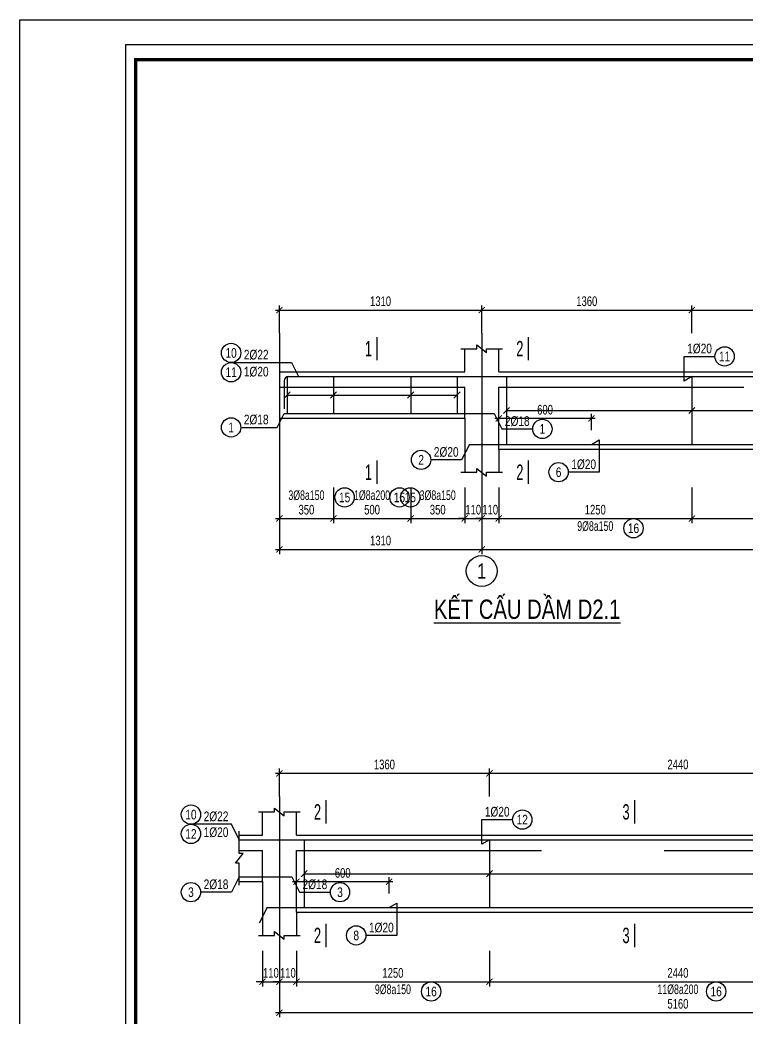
# Model space of a CAD drawing. Header units: inches. Extents: x 442278 to 842836, y -356313 to 59457.
# Drawn here: x 769459 to 774166, y -72749 to -66285 of the extents above; entities that cross this region are included whole.
import ezdxf
from ezdxf.enums import TextEntityAlignment as Align

# ---------------------------------------------------------------- set-up
doc = ezdxf.new("R2010")
doc.units = ezdxf.units.IN
doc.header["$LTSCALE"] = 250
doc.header["$MEASUREMENT"] = 0
doc.linetypes.add('CENTER', pattern=[50.8, 31.75, -6.35, 6.35, -6.35])
doc.linetypes.add('HIDDEN', pattern=[9.525, 6.35, -3.175])
for name, color, linetype in [('3', 9, 'Continuous'), ('gsgsdfg', 31, 'Continuous'), ('LA.BT', 7, 'Continuous'), ('LA.DIM', 251, 'Continuous'), ('LA.DUT', 251, 'HIDDEN'), ('LA.KHAC', 252, 'Continuous'), ('LA.MC', 6, 'Continuous'), ('LA.TC', 3, 'Continuous'), ('LA.TD', 30, 'Continuous'), ('LA.TEXT', 60, 'Continuous'), ('LA.TEXT.MC', 120, 'Continuous'), ('LA.TRUC', 251, 'CENTER'), ('NETTHAY', 8, 'Continuous'), ('NTHAY', 8, 'Continuous')]:
    doc.layers.add(name, color=color, linetype=linetype)
doc.styles.add('S.BTEXT', font='arial.ttf', dxfattribs={"width": 0.75})
doc.styles.add('S.STEXT', font='arial.ttf', dxfattribs={"width": 0.7})
doc.styles.add('VnAvantH', font='', dxfattribs={"width": 0.7})
doc.styles.get('VnAvantH').set_extended_font_data('.VnAvantH')
doc.dimstyles.new('S.DIM25', dxfattribs={"dimtxt": 62.5, "dimasz": 40, "dimexe": 30, "dimexo": 0, "dimgap": 25, "dimtad": 1, "dimdec": 0, "dimzin": 13, "dimdsep": 46, "dimtxsty": 'S.STEXT', "dimblk": 'ARCHTICK', "dimcen": 0, "dimdle": 25, "dimclrd": 251, "dimclre": 251, "dimclrt": 60, "dimadec": 0, "dimazin": 0, "dimtfac": 1, "dimtdec": 0, "dimtix": 1, "dimtmove": 2, "dimatfit": 3, "dimfxl": 1, "dimtolj": 1, "dimtzin": 13, "dimarcsym": 0})

# ---------------------------------------------------------------- blocks, each defined once
blk = doc.blocks.new('_ArchTick')
at = {"color": 0, "linetype": 'ByBlock', "const_width": 0.15}
blk.add_lwpolyline([(-0.5, -0.5), (0.5, 0.5)], dxfattribs=at)
blk = doc.blocks.new('*D636')
at = {"layer": 'DEFPOINTS', "color": 0, "transparency": 16777216}
for p in [(773808.7, -69314), (776288.7, -69314), (776288.7, -69514)]:
    blk.add_point(p, dxfattribs=at)
at = {"layer": 'LA.DIM', "color": 251, "lineweight": -2, "transparency": 16777216}
for p, q in [((773808.7, -69314), (773808.7, -69544)), ((776288.7, -69314), (776288.7, -69544)), ((773783.7, -69514), (776313.7, -69514))]:
    blk.add_line(p, q, dxfattribs=at)
at = {"layer": 'LA.DIM', "color": 251, "lineweight": -2, "transparency": 16777216, "xscale": 40, "yscale": 40, "zscale": 40, "rotation": 180}
blk.add_blockref('_ArchTick', (773808.7, -69514), dxfattribs=at)
at = {"layer": 'LA.DIM', "color": 251, "lineweight": -2, "transparency": 16777216, "xscale": 40, "yscale": 40, "zscale": 40}
blk.add_blockref('_ArchTick', (776288.7, -69514), dxfattribs=at)
at = {"layer": 'LA.DIM', "color": 60, "transparency": 16777216, "insert": (775048.7, -69457.1), "char_height": 62.5, "attachment_point": 5, "style": 'S.STEXT'}
blk.add_mtext('\\A1;2480', dxfattribs=at)
blk = doc.blocks.new('*D637')
at = {"layer": 'DEFPOINTS', "color": 0, "transparency": 16777216}
for p in [(772558.7, -69314), (773808.7, -69314), (773808.7, -69514)]:
    blk.add_point(p, dxfattribs=at)
at = {"layer": 'LA.DIM', "color": 251, "lineweight": -2, "transparency": 16777216}
for p, q in [((772558.7, -69314), (772558.7, -69544)), ((773808.7, -69314), (773808.7, -69544)), ((772533.7, -69514), (773833.7, -69514))]:
    blk.add_line(p, q, dxfattribs=at)
at = {"layer": 'LA.DIM', "color": 251, "lineweight": -2, "transparency": 16777216, "xscale": 40, "yscale": 40, "zscale": 40, "rotation": 180}
blk.add_blockref('_ArchTick', (772558.7, -69514), dxfattribs=at)
at = {"layer": 'LA.DIM', "color": 251, "lineweight": -2, "transparency": 16777216, "xscale": 40, "yscale": 40, "zscale": 40}
blk.add_blockref('_ArchTick', (773808.7, -69514), dxfattribs=at)
at = {"layer": 'LA.DIM', "color": 60, "transparency": 16777216, "insert": (773183.7, -69457.1), "char_height": 62.5, "attachment_point": 5, "style": 'S.STEXT'}
blk.add_mtext('\\A1;1250', dxfattribs=at)
blk = doc.blocks.new('*D638')
at = {"layer": 'DEFPOINTS', "color": 0, "transparency": 16777216}
for p in [(771988.7, -69314), (772338.7, -69314), (772338.7, -69514)]:
    blk.add_point(p, dxfattribs=at)
at = {"layer": 'LA.DIM', "color": 251, "lineweight": -2, "transparency": 16777216}
for p, q in [((771988.7, -69314), (771988.7, -69544)), ((772338.7, -69314), (772338.7, -69544)), ((771963.7, -69514), (772363.7, -69514))]:
    blk.add_line(p, q, dxfattribs=at)
at = {"layer": 'LA.DIM', "color": 251, "lineweight": -2, "transparency": 16777216, "xscale": 40, "yscale": 40, "zscale": 40, "rotation": 180}
blk.add_blockref('_ArchTick', (771988.7, -69514), dxfattribs=at)
at = {"layer": 'LA.DIM', "color": 251, "lineweight": -2, "transparency": 16777216, "xscale": 40, "yscale": 40, "zscale": 40}
blk.add_blockref('_ArchTick', (772338.7, -69514), dxfattribs=at)
at = {"layer": 'LA.DIM', "color": 60, "transparency": 16777216, "insert": (772163.7, -69457.1), "char_height": 62.5, "attachment_point": 5, "style": 'S.STEXT'}
blk.add_mtext('\\A1;350', dxfattribs=at)
blk = doc.blocks.new('*D639')
at = {"layer": 'DEFPOINTS', "color": 0, "transparency": 16777216}
for p in [(771488.7, -69314), (771988.7, -69314), (771988.7, -69514)]:
    blk.add_point(p, dxfattribs=at)
at = {"layer": 'LA.DIM', "color": 251, "lineweight": -2, "transparency": 16777216}
for p, q in [((771488.7, -69314), (771488.7, -69544)), ((771988.7, -69314), (771988.7, -69544)), ((771463.7, -69514), (772013.7, -69514))]:
    blk.add_line(p, q, dxfattribs=at)
at = {"layer": 'LA.DIM', "color": 251, "lineweight": -2, "transparency": 16777216, "xscale": 40, "yscale": 40, "zscale": 40, "rotation": 180}
blk.add_blockref('_ArchTick', (771488.7, -69514), dxfattribs=at)
at = {"layer": 'LA.DIM', "color": 251, "lineweight": -2, "transparency": 16777216, "xscale": 40, "yscale": 40, "zscale": 40}
blk.add_blockref('_ArchTick', (771988.7, -69514), dxfattribs=at)
at = {"layer": 'LA.DIM', "color": 60, "transparency": 16777216, "insert": (771738.7, -69457.1), "char_height": 62.5, "attachment_point": 5, "style": 'S.STEXT'}
blk.add_mtext('\\A1;500', dxfattribs=at)
blk = doc.blocks.new('*D640')
at = {"layer": 'DEFPOINTS', "color": 0, "transparency": 16777216}
for p in [(771138.7, -69314), (771488.7, -69314), (771488.7, -69514)]:
    blk.add_point(p, dxfattribs=at)
at = {"layer": 'LA.DIM', "color": 251, "lineweight": -2, "transparency": 16777216}
for p, q in [((771138.7, -69314), (771138.7, -69544)), ((771488.7, -69314), (771488.7, -69544)), ((771113.7, -69514), (771513.7, -69514))]:
    blk.add_line(p, q, dxfattribs=at)
at = {"layer": 'LA.DIM', "color": 251, "lineweight": -2, "transparency": 16777216, "xscale": 40, "yscale": 40, "zscale": 40, "rotation": 180}
blk.add_blockref('_ArchTick', (771138.7, -69514), dxfattribs=at)
at = {"layer": 'LA.DIM', "color": 251, "lineweight": -2, "transparency": 16777216, "xscale": 40, "yscale": 40, "zscale": 40}
blk.add_blockref('_ArchTick', (771488.7, -69514), dxfattribs=at)
at = {"layer": 'LA.DIM', "color": 60, "transparency": 16777216, "insert": (771313.7, -69457.1), "char_height": 62.5, "attachment_point": 5, "style": 'S.STEXT'}
blk.add_mtext('\\A1;350', dxfattribs=at)
blk = doc.blocks.new('*D645')
at = {"layer": 'DEFPOINTS', "color": 0, "transparency": 16777216}
for p in [(776288.7, -68164), (773808.7, -68314), (776288.7, -68314)]:
    blk.add_point(p, dxfattribs=at)
at = {"layer": 'LA.DIM', "color": 251, "lineweight": -2, "transparency": 16777216}
for p, q in [((773783.7, -68164), (776313.7, -68164)), ((773808.7, -68314), (773808.7, -68134)), ((776288.7, -68314), (776288.7, -68134))]:
    blk.add_line(p, q, dxfattribs=at)
at = {"layer": 'LA.DIM', "color": 251, "lineweight": -2, "transparency": 16777216, "xscale": 40, "yscale": 40, "zscale": 40, "rotation": 180}
blk.add_blockref('_ArchTick', (773808.7, -68164), dxfattribs=at)
at = {"layer": 'LA.DIM', "color": 251, "lineweight": -2, "transparency": 16777216, "xscale": 40, "yscale": 40, "zscale": 40}
blk.add_blockref('_ArchTick', (776288.7, -68164), dxfattribs=at)
at = {"layer": 'LA.DIM', "color": 60, "transparency": 16777216, "insert": (775048.7, -68107.1), "char_height": 62.5, "attachment_point": 5, "style": 'S.STEXT'}
blk.add_mtext('\\A1;2480', dxfattribs=at)
blk = doc.blocks.new('*D646')
at = {"layer": 'DEFPOINTS', "color": 0, "transparency": 16777216}
for p in [(773808.7, -68164), (772448.7, -68314), (773808.7, -68314)]:
    blk.add_point(p, dxfattribs=at)
at = {"layer": 'LA.DIM', "color": 251, "lineweight": -2, "transparency": 16777216}
for p, q in [((772423.7, -68164), (773833.7, -68164)), ((772448.7, -68314), (772448.7, -68134)), ((773808.7, -68314), (773808.7, -68134))]:
    blk.add_line(p, q, dxfattribs=at)
at = {"layer": 'LA.DIM', "color": 251, "lineweight": -2, "transparency": 16777216, "xscale": 40, "yscale": 40, "zscale": 40, "rotation": 180}
blk.add_blockref('_ArchTick', (772448.7, -68164), dxfattribs=at)
at = {"layer": 'LA.DIM', "color": 251, "lineweight": -2, "transparency": 16777216, "xscale": 40, "yscale": 40, "zscale": 40}
blk.add_blockref('_ArchTick', (773808.7, -68164), dxfattribs=at)
at = {"layer": 'LA.DIM', "color": 60, "transparency": 16777216, "insert": (773128.7, -68107.1), "char_height": 62.5, "attachment_point": 5, "style": 'S.STEXT'}
blk.add_mtext('\\A1;1360', dxfattribs=at)
blk = doc.blocks.new('*D647')
at = {"layer": 'DEFPOINTS', "color": 0, "transparency": 16777216}
for p in [(772448.7, -68164), (771138.7, -68314), (772448.7, -68314)]:
    blk.add_point(p, dxfattribs=at)
at = {"layer": 'LA.DIM', "color": 251, "lineweight": -2, "transparency": 16777216}
for p, q in [((771113.7, -68164), (772473.7, -68164)), ((771138.7, -68314), (771138.7, -68134)), ((772448.7, -68314), (772448.7, -68134))]:
    blk.add_line(p, q, dxfattribs=at)
at = {"layer": 'LA.DIM', "color": 251, "lineweight": -2, "transparency": 16777216, "xscale": 40, "yscale": 40, "zscale": 40, "rotation": 180}
blk.add_blockref('_ArchTick', (771138.7, -68164), dxfattribs=at)
at = {"layer": 'LA.DIM', "color": 251, "lineweight": -2, "transparency": 16777216, "xscale": 40, "yscale": 40, "zscale": 40}
blk.add_blockref('_ArchTick', (772448.7, -68164), dxfattribs=at)
at = {"layer": 'LA.DIM', "color": 60, "transparency": 16777216, "insert": (771793.7, -68107.1), "char_height": 62.5, "attachment_point": 5, "style": 'S.STEXT'}
blk.add_mtext('\\A1;1310', dxfattribs=at)
blk = doc.blocks.new('*D651')
at = {"layer": 'DEFPOINTS', "color": 0, "transparency": 16777216}
for p in [(772558.7, -68866.5), (772558.7, -68941.5), (773158.7, -68941.5)]:
    blk.add_point(p, dxfattribs=at)
at = {"layer": 'LA.DIM', "color": 251, "lineweight": -2, "transparency": 16777216}
for p, q in [((772558.7, -68941.5), (772558.7, -68836.5)), ((773158.7, -68941.5), (773158.7, -68836.5)), ((773183.7, -68866.5), (772533.7, -68866.5))]:
    blk.add_line(p, q, dxfattribs=at)
at = {"layer": 'LA.DIM', "color": 251, "lineweight": -2, "transparency": 16777216, "xscale": 40, "yscale": 40, "zscale": 40, "rotation": 180}
blk.add_blockref('_ArchTick', (772558.7, -68866.5), dxfattribs=at)
at = {"layer": 'LA.DIM', "color": 251, "lineweight": -2, "transparency": 16777216, "xscale": 40, "yscale": 40, "zscale": 40}
blk.add_blockref('_ArchTick', (773158.7, -68866.5), dxfattribs=at)
at = {"layer": 'LA.DIM', "color": 60, "transparency": 16777216, "insert": (772858.7, -68809.6), "char_height": 62.5, "attachment_point": 5, "style": 'S.STEXT'}
blk.add_mtext('\\A1;600', dxfattribs=at)
blk = doc.blocks.new('*D656')
at = {"layer": 'DEFPOINTS', "color": 0, "transparency": 16777216}
for p in [(772448.7, -69314), (772558.7, -69314), (772558.7, -69514)]:
    blk.add_point(p, dxfattribs=at)
at = {"layer": 'LA.DIM', "color": 251, "lineweight": -2, "transparency": 16777216}
for p, q in [((772448.7, -69314), (772448.7, -69544)), ((772558.7, -69314), (772558.7, -69544)), ((772448.7, -69514), (772408.7, -69514)), ((772448.7, -69514), (772558.7, -69514)), ((772558.7, -69514), (772598.7, -69514))]:
    blk.add_line(p, q, dxfattribs=at)
at = {"layer": 'LA.DIM', "color": 251, "lineweight": -2, "transparency": 16777216, "xscale": 40, "yscale": 40, "zscale": 40}
blk.add_blockref('_ArchTick', (772448.7, -69514), dxfattribs=at)
at = {"layer": 'LA.DIM', "color": 251, "lineweight": -2, "transparency": 16777216, "xscale": 40, "yscale": 40, "zscale": 40, "rotation": 180}
blk.add_blockref('_ArchTick', (772558.7, -69514), dxfattribs=at)
at = {"layer": 'LA.DIM', "color": 60, "transparency": 16777216, "insert": (772503.7, -69457.1), "char_height": 62.5, "attachment_point": 5, "style": 'S.STEXT'}
blk.add_mtext('\\A1;110', dxfattribs=at)
blk = doc.blocks.new('*D657')
at = {"layer": 'DEFPOINTS', "color": 0, "transparency": 16777216}
for p in [(772338.7, -69314), (772448.7, -69314), (772448.7, -69514)]:
    blk.add_point(p, dxfattribs=at)
at = {"layer": 'LA.DIM', "color": 251, "lineweight": -2, "transparency": 16777216}
for p, q in [((772338.7, -69314), (772338.7, -69544)), ((772448.7, -69314), (772448.7, -69544)), ((772338.7, -69514), (772298.7, -69514)), ((772338.7, -69514), (772448.7, -69514)), ((772448.7, -69514), (772488.7, -69514))]:
    blk.add_line(p, q, dxfattribs=at)
at = {"layer": 'LA.DIM', "color": 251, "lineweight": -2, "transparency": 16777216, "xscale": 40, "yscale": 40, "zscale": 40}
blk.add_blockref('_ArchTick', (772338.7, -69514), dxfattribs=at)
at = {"layer": 'LA.DIM', "color": 251, "lineweight": -2, "transparency": 16777216, "xscale": 40, "yscale": 40, "zscale": 40, "rotation": 180}
blk.add_blockref('_ArchTick', (772448.7, -69514), dxfattribs=at)
at = {"layer": 'LA.DIM', "color": 60, "transparency": 16777216, "insert": (772393.7, -69457.1), "char_height": 62.5, "attachment_point": 5, "style": 'S.STEXT'}
blk.add_mtext('\\A1;110', dxfattribs=at)
blk = doc.blocks.new('*D659')
at = {"layer": 'DEFPOINTS', "color": 0, "transparency": 16777216}
for p in [(772448.7, -69314), (777648.7, -69314), (777648.7, -69714)]:
    blk.add_point(p, dxfattribs=at)
at = {"layer": 'LA.DIM', "color": 251, "lineweight": -2, "transparency": 16777216}
for p, q in [((772448.7, -69314), (772448.7, -69744)), ((777648.7, -69314), (777648.7, -69744)), ((772423.7, -69714), (777673.7, -69714))]:
    blk.add_line(p, q, dxfattribs=at)
at = {"layer": 'LA.DIM', "color": 251, "lineweight": -2, "transparency": 16777216, "xscale": 40, "yscale": 40, "zscale": 40, "rotation": 180}
blk.add_blockref('_ArchTick', (772448.7, -69714), dxfattribs=at)
at = {"layer": 'LA.DIM', "color": 251, "lineweight": -2, "transparency": 16777216, "xscale": 40, "yscale": 40, "zscale": 40}
blk.add_blockref('_ArchTick', (777648.7, -69714), dxfattribs=at)
at = {"layer": 'LA.DIM', "color": 60, "transparency": 16777216, "insert": (775048.7, -69657.1), "char_height": 62.5, "attachment_point": 5, "style": 'S.STEXT'}
blk.add_mtext('\\A1;5200', dxfattribs=at)
blk = doc.blocks.new('*D660')
at = {"layer": 'DEFPOINTS', "color": 0, "transparency": 16777216}
for p in [(771138.7, -69314), (772448.7, -69314), (772448.7, -69714)]:
    blk.add_point(p, dxfattribs=at)
at = {"layer": 'LA.DIM', "color": 251, "lineweight": -2, "transparency": 16777216}
for p, q in [((771138.7, -69314), (771138.7, -69744)), ((772448.7, -69314), (772448.7, -69744)), ((771113.7, -69714), (772473.7, -69714))]:
    blk.add_line(p, q, dxfattribs=at)
at = {"layer": 'LA.DIM', "color": 251, "lineweight": -2, "transparency": 16777216, "xscale": 40, "yscale": 40, "zscale": 40, "rotation": 180}
blk.add_blockref('_ArchTick', (771138.7, -69714), dxfattribs=at)
at = {"layer": 'LA.DIM', "color": 251, "lineweight": -2, "transparency": 16777216, "xscale": 40, "yscale": 40, "zscale": 40}
blk.add_blockref('_ArchTick', (772448.7, -69714), dxfattribs=at)
at = {"layer": 'LA.DIM', "color": 60, "transparency": 16777216, "insert": (771793.7, -69657.1), "char_height": 62.5, "attachment_point": 5, "style": 'S.STEXT'}
blk.add_mtext('\\A1;1310', dxfattribs=at)
blk = doc.blocks.new('*D667')
at = {"layer": 'DEFPOINTS', "color": 0, "transparency": 16777216}
for p in [(772498.7, -72314), (774938.7, -72314), (774938.7, -72514)]:
    blk.add_point(p, dxfattribs=at)
at = {"layer": 'LA.DIM', "color": 251, "lineweight": -2, "transparency": 16777216}
for p, q in [((772498.7, -72314), (772498.7, -72544)), ((774938.7, -72314), (774938.7, -72544)), ((772473.7, -72514), (774963.7, -72514))]:
    blk.add_line(p, q, dxfattribs=at)
at = {"layer": 'LA.DIM', "color": 251, "lineweight": -2, "transparency": 16777216, "xscale": 40, "yscale": 40, "zscale": 40, "rotation": 180}
blk.add_blockref('_ArchTick', (772498.7, -72514), dxfattribs=at)
at = {"layer": 'LA.DIM', "color": 251, "lineweight": -2, "transparency": 16777216, "xscale": 40, "yscale": 40, "zscale": 40}
blk.add_blockref('_ArchTick', (774938.7, -72514), dxfattribs=at)
at = {"layer": 'LA.DIM', "color": 60, "transparency": 16777216, "insert": (773718.7, -72457.1), "char_height": 62.5, "attachment_point": 5, "style": 'S.STEXT'}
blk.add_mtext('\\A1;2440', dxfattribs=at)
blk = doc.blocks.new('*D668')
at = {"layer": 'DEFPOINTS', "color": 0, "transparency": 16777216}
for p in [(771248.7, -72314), (772498.7, -72314), (772498.7, -72514)]:
    blk.add_point(p, dxfattribs=at)
at = {"layer": 'LA.DIM', "color": 251, "lineweight": -2, "transparency": 16777216}
for p, q in [((771248.7, -72314), (771248.7, -72544)), ((772498.7, -72314), (772498.7, -72544)), ((771223.7, -72514), (772523.7, -72514))]:
    blk.add_line(p, q, dxfattribs=at)
at = {"layer": 'LA.DIM', "color": 251, "lineweight": -2, "transparency": 16777216, "xscale": 40, "yscale": 40, "zscale": 40, "rotation": 180}
blk.add_blockref('_ArchTick', (771248.7, -72514), dxfattribs=at)
at = {"layer": 'LA.DIM', "color": 251, "lineweight": -2, "transparency": 16777216, "xscale": 40, "yscale": 40, "zscale": 40}
blk.add_blockref('_ArchTick', (772498.7, -72514), dxfattribs=at)
at = {"layer": 'LA.DIM', "color": 60, "transparency": 16777216, "insert": (771873.7, -72457.1), "char_height": 62.5, "attachment_point": 5, "style": 'S.STEXT'}
blk.add_mtext('\\A1;1250', dxfattribs=at)
blk = doc.blocks.new('*D673')
at = {"layer": 'DEFPOINTS', "color": 0, "transparency": 16777216}
for p in [(774938.7, -71164), (772498.7, -71314), (774938.7, -71314)]:
    blk.add_point(p, dxfattribs=at)
at = {"layer": 'LA.DIM', "color": 251, "lineweight": -2, "transparency": 16777216}
for p, q in [((772473.7, -71164), (774963.7, -71164)), ((772498.7, -71314), (772498.7, -71134)), ((774938.7, -71314), (774938.7, -71134))]:
    blk.add_line(p, q, dxfattribs=at)
at = {"layer": 'LA.DIM', "color": 251, "lineweight": -2, "transparency": 16777216, "xscale": 40, "yscale": 40, "zscale": 40, "rotation": 180}
blk.add_blockref('_ArchTick', (772498.7, -71164), dxfattribs=at)
at = {"layer": 'LA.DIM', "color": 251, "lineweight": -2, "transparency": 16777216, "xscale": 40, "yscale": 40, "zscale": 40}
blk.add_blockref('_ArchTick', (774938.7, -71164), dxfattribs=at)
at = {"layer": 'LA.DIM', "color": 60, "transparency": 16777216, "insert": (773718.7, -71107.1), "char_height": 62.5, "attachment_point": 5, "style": 'S.STEXT'}
blk.add_mtext('\\A1;2440', dxfattribs=at)
blk = doc.blocks.new('*D674')
at = {"layer": 'DEFPOINTS', "color": 0, "transparency": 16777216}
for p in [(772498.7, -71164), (771138.7, -71314), (772498.7, -71314)]:
    blk.add_point(p, dxfattribs=at)
at = {"layer": 'LA.DIM', "color": 251, "lineweight": -2, "transparency": 16777216}
for p, q in [((771113.7, -71164), (772523.7, -71164)), ((771138.7, -71314), (771138.7, -71134)), ((772498.7, -71314), (772498.7, -71134))]:
    blk.add_line(p, q, dxfattribs=at)
at = {"layer": 'LA.DIM', "color": 251, "lineweight": -2, "transparency": 16777216, "xscale": 40, "yscale": 40, "zscale": 40, "rotation": 180}
blk.add_blockref('_ArchTick', (771138.7, -71164), dxfattribs=at)
at = {"layer": 'LA.DIM', "color": 251, "lineweight": -2, "transparency": 16777216, "xscale": 40, "yscale": 40, "zscale": 40}
blk.add_blockref('_ArchTick', (772498.7, -71164), dxfattribs=at)
at = {"layer": 'LA.DIM', "color": 60, "transparency": 16777216, "insert": (771818.7, -71107.1), "char_height": 62.5, "attachment_point": 5, "style": 'S.STEXT'}
blk.add_mtext('\\A1;1360', dxfattribs=at)
blk = doc.blocks.new('*D678')
at = {"layer": 'DEFPOINTS', "color": 0, "transparency": 16777216}
for p in [(771248.7, -71866.5), (771248.7, -71941.5), (771848.7, -71941.5)]:
    blk.add_point(p, dxfattribs=at)
at = {"layer": 'LA.DIM', "color": 251, "lineweight": -2, "transparency": 16777216}
for p, q in [((771873.7, -71866.5), (771223.7, -71866.5)), ((771248.7, -71941.5), (771248.7, -71836.5)), ((771848.7, -71941.5), (771848.7, -71836.5))]:
    blk.add_line(p, q, dxfattribs=at)
at = {"layer": 'LA.DIM', "color": 251, "lineweight": -2, "transparency": 16777216, "xscale": 40, "yscale": 40, "zscale": 40, "rotation": 180}
blk.add_blockref('_ArchTick', (771248.7, -71866.5), dxfattribs=at)
at = {"layer": 'LA.DIM', "color": 251, "lineweight": -2, "transparency": 16777216, "xscale": 40, "yscale": 40, "zscale": 40}
blk.add_blockref('_ArchTick', (771848.7, -71866.5), dxfattribs=at)
at = {"layer": 'LA.DIM', "color": 60, "transparency": 16777216, "insert": (771548.7, -71809.6), "char_height": 62.5, "attachment_point": 5, "style": 'S.STEXT'}
blk.add_mtext('\\A1;600', dxfattribs=at)
blk = doc.blocks.new('*D683')
at = {"layer": 'DEFPOINTS', "color": 0, "transparency": 16777216}
for p in [(771138.7, -72314), (771248.7, -72314), (771248.7, -72514)]:
    blk.add_point(p, dxfattribs=at)
at = {"layer": 'LA.DIM', "color": 251, "lineweight": -2, "transparency": 16777216}
for p, q in [((771138.7, -72314), (771138.7, -72544)), ((771248.7, -72314), (771248.7, -72544)), ((771138.7, -72514), (771098.7, -72514)), ((771138.7, -72514), (771248.7, -72514)), ((771248.7, -72514), (771288.7, -72514))]:
    blk.add_line(p, q, dxfattribs=at)
at = {"layer": 'LA.DIM', "color": 251, "lineweight": -2, "transparency": 16777216, "xscale": 40, "yscale": 40, "zscale": 40}
blk.add_blockref('_ArchTick', (771138.7, -72514), dxfattribs=at)
at = {"layer": 'LA.DIM', "color": 251, "lineweight": -2, "transparency": 16777216, "xscale": 40, "yscale": 40, "zscale": 40, "rotation": 180}
blk.add_blockref('_ArchTick', (771248.7, -72514), dxfattribs=at)
at = {"layer": 'LA.DIM', "color": 60, "transparency": 16777216, "insert": (771193.7, -72457.1), "char_height": 62.5, "attachment_point": 5, "style": 'S.STEXT'}
blk.add_mtext('\\A1;110', dxfattribs=at)
blk = doc.blocks.new('*D684')
at = {"layer": 'DEFPOINTS', "color": 0, "transparency": 16777216}
for p in [(771028.7, -72314), (771138.7, -72314), (771138.7, -72514)]:
    blk.add_point(p, dxfattribs=at)
at = {"layer": 'LA.DIM', "color": 251, "lineweight": -2, "transparency": 16777216}
for p, q in [((771028.7, -72314), (771028.7, -72544)), ((771138.7, -72314), (771138.7, -72544)), ((771028.7, -72514), (770988.7, -72514)), ((771028.7, -72514), (771138.7, -72514)), ((771138.7, -72514), (771178.7, -72514))]:
    blk.add_line(p, q, dxfattribs=at)
at = {"layer": 'LA.DIM', "color": 251, "lineweight": -2, "transparency": 16777216, "xscale": 40, "yscale": 40, "zscale": 40}
blk.add_blockref('_ArchTick', (771028.7, -72514), dxfattribs=at)
at = {"layer": 'LA.DIM', "color": 251, "lineweight": -2, "transparency": 16777216, "xscale": 40, "yscale": 40, "zscale": 40, "rotation": 180}
blk.add_blockref('_ArchTick', (771138.7, -72514), dxfattribs=at)
at = {"layer": 'LA.DIM', "color": 60, "transparency": 16777216, "insert": (771083.7, -72457.1), "char_height": 62.5, "attachment_point": 5, "style": 'S.STEXT'}
blk.add_mtext('\\A1;110', dxfattribs=at)
blk = doc.blocks.new('*D686')
at = {"layer": 'DEFPOINTS', "color": 0, "transparency": 16777216}
for p in [(771138.7, -72314), (776298.7, -72314), (776298.7, -72714)]:
    blk.add_point(p, dxfattribs=at)
at = {"layer": 'LA.DIM', "color": 251, "lineweight": -2, "transparency": 16777216}
for p, q in [((771138.7, -72314), (771138.7, -72744)), ((776298.7, -72314), (776298.7, -72744)), ((771113.7, -72714), (776323.7, -72714))]:
    blk.add_line(p, q, dxfattribs=at)
at = {"layer": 'LA.DIM', "color": 251, "lineweight": -2, "transparency": 16777216, "xscale": 40, "yscale": 40, "zscale": 40, "rotation": 180}
blk.add_blockref('_ArchTick', (771138.7, -72714), dxfattribs=at)
at = {"layer": 'LA.DIM', "color": 251, "lineweight": -2, "transparency": 16777216, "xscale": 40, "yscale": 40, "zscale": 40}
blk.add_blockref('_ArchTick', (776298.7, -72714), dxfattribs=at)
at = {"layer": 'LA.DIM', "color": 60, "transparency": 16777216, "insert": (773718.7, -72657.1), "char_height": 62.5, "attachment_point": 5, "style": 'S.STEXT'}
blk.add_mtext('\\A1;5160', dxfattribs=at)
blk = doc.blocks.new('KHUNG CHUAN SEICO')
at = {"layer": 'DEFPOINTS', "lineweight": -3, "ltscale": 2000}
blk.add_lwpolyline([(0, 397.16), (572.13, 397.16), (572.13, 0), (0, 0)], close=True, dxfattribs=at)
at = {"layer": 'gsgsdfg'}
blk.add_lwpolyline([(0, 397.16), (572.13, 397.16), (572.13, 0), (0, 0)], close=True, dxfattribs=at)
blk.add_lwpolyline([(0, 397.16), (572.13, 397.16), (572.13, 0), (0, 0)], close=True, dxfattribs=at)
at = {"layer": 'NETTHAY', "ltscale": 0.5, "const_width": 0.743}
blk.add_lwpolyline([(26.26, 388.15), (460.75, 388.15), (460.75, 7.88), (26.26, 7.88), (26.26, 388.51)], dxfattribs=at)
at = {"layer": 'NTHAY', "lineweight": -3, "ltscale": 2000}
blk.add_lwpolyline([(24.06, 391.61), (565.91, 391.61), (565.91, 5.55), (24.06, 5.55)], close=True, dxfattribs=at)
at = {"layer": '3', "ltscale": 0.5, "style": 'VnAvantH'}
for tag, height, p in [('DRAWING1', 4.75, (514.01, 46.77)), ('DRAWING2', 4.75, (514.07, 36.02)), ('DATE', 2.5, (477.02, 18.64))]:
    blk.add_attdef(tag, text='', height=height, dxfattribs=at).set_placement(p, align=Align.CENTER)

msp = doc.modelspace()

# ---------------------------------------------------------------- linework, layer by layer
at = {"layer": 'LA.BT'}
for p, q in [((772338.67, -68564.02), (772338.67, -68414.02)), ((772558.67, -68564.02), (772558.67, -68414.02)), ((771138.67, -68564.02), (772338.67, -68564.02)), ((772558.67, -68564.02), (777538.67, -68564.02)), ((771138.67, -68864.02), (772338.67, -68864.02)), ((772338.67, -68864.02), (772338.67, -69214.02)), ((772558.67, -69064.02), (772558.67, -69214.02)), ((772558.67, -69064.02), (777538.67, -69064.02)), ((771028.67, -71564.02), (771028.67, -71414.02)), ((771248.67, -71564.02), (771248.67, -71414.02)), ((770878.67, -71564.02), (771028.67, -71564.02)), ((771248.67, -71564.02), (776188.67, -71564.02)), ((770878.67, -71864.02), (771028.67, -71864.02)), ((771028.67, -71864.02), (771028.67, -72214.02)), ((771248.67, -72064.02), (771248.67, -72214.02)), ((771248.67, -72064.02), (776188.67, -72064.02))]:
    msp.add_line(p, q, dxfattribs=at)
at = {"layer": 'LA.DUT'}
for p, q in [((771138.67, -68664.02), (772338.67, -68664.02)), ((772338.67, -68864.02), (772338.67, -68664.02)), ((772558.67, -69064.02), (772558.67, -68664.02)), ((772558.67, -68664.02), (777538.67, -68664.02)), ((770878.67, -71664.02), (771028.67, -71664.02)), ((771028.67, -71864.02), (771028.67, -71664.02)), ((771248.67, -72064.02), (771248.67, -71664.02)), ((771248.67, -71664.02), (776188.67, -71664.02))]:
    msp.add_line(p, q, dxfattribs=at)
at = {"layer": 'LA.KHAC'}
for p, q in [((770826.17, -68504.02), (771217.42, -68504.02)), ((771217.42, -68504.02), (771262.42, -68594.02)), ((773758.67, -68624.02), (773758.67, -68464.02)), ((773758.67, -68464.02), (773958.67, -68464.02)), ((771188.67, -68714.02), (772288.67, -68714.02)), ((771123.67, -68924.02), (771168.67, -68834.02)), ((772528.67, -68834.02), (772578.67, -68934.02)), ((772608.67, -68814.02), (777488.67, -68814.02)), ((770888.67, -68924.02), (771123.67, -68924.02)), ((772578.67, -68934.02), (772778.67, -68934.02)), ((772368.67, -69034.02), (772318.67, -69134.02)), ((773208.67, -69004.02), (773208.67, -69214.02)), ((772318.67, -69134.02), (772118.67, -69134.02)), ((773208.67, -69214.02), (773008.67, -69214.02)), ((772448.67, -71624.02), (772448.67, -71464.02)), ((772448.67, -71464.02), (772648.67, -71464.02)), ((770828.67, -71494.02), (770566.17, -71494.02)), ((770878.67, -71594.02), (770828.67, -71494.02)), ((770878.67, -71834.02), (770828.67, -71934.02)), ((771218.67, -71834.02), (771268.67, -71934.02)), ((771298.67, -71814.02), (776138.67, -71814.02)), ((770828.67, -71934.02), (770628.67, -71934.02)), ((771268.67, -71934.02), (771468.67, -71934.02)), ((771898.67, -72004.02), (771898.67, -72214.02)), ((771058.67, -72034.02), (771008.67, -72134.02)), ((771898.67, -72214.02), (771698.67, -72214.02))]:
    msp.add_line(p, q, dxfattribs=at)
at = {"layer": 'LA.KHAC', "color": 3}
for p, q in [((771168.67, -68734.02), (771208.67, -68694.02)), ((771468.67, -68734.02), (771508.67, -68694.02)), ((771968.67, -68734.02), (772008.67, -68694.02)), ((772268.67, -68734.02), (772308.67, -68694.02)), ((772588.67, -68834.02), (772628.67, -68794.02)), ((773788.67, -68834.02), (773828.67, -68794.02)), ((771278.67, -71834.02), (771318.67, -71794.02)), ((772478.67, -71834.02), (772518.67, -71794.02))]:
    msp.add_line(p, q, dxfattribs=at)
at = {"layer": 'LA.KHAC'}
for points in [[(772313.67, -68414.02), (772417.42, -68414.02), (772417.42, -68389.02), (772479.92, -68439.02), (772479.92, -68414.02), (772583.67, -68414.02)], [(772313.67, -69214.02), (772417.42, -69214.02), (772417.42, -69189.02), (772479.92, -69239.02), (772479.92, -69214.02), (772583.67, -69214.02)], [(771003.67, -71414.02), (771107.42, -71414.02), (771107.42, -71389.02), (771169.92, -71439.02), (771169.92, -71414.02), (771273.67, -71414.02)], [(770878.67, -71889.02), (770878.67, -71745.27), (770853.67, -71745.27), (770903.67, -71682.77), (770878.67, -71682.77), (770878.67, -71539.02)], [(771003.67, -72214.02), (771107.42, -72214.02), (771107.42, -72189.02), (771169.92, -72239.02), (771169.92, -72214.02), (771273.67, -72214.02)]]:
    msp.add_lwpolyline(points, dxfattribs=at)
for centre, radius in [((770826.17, -68441.52), 62.5), ((774021.17, -68464.02), 62.5), ((770826.17, -68566.52), 62.5), ((770826.17, -68924.02), 62.5), ((772841.17, -68934.02), 62.5), ((772056.17, -69134.02), 62.5), ((772946.17, -69214.02), 62.5), ((771561.17, -69377.02), 62.5), ((771916.17, -69377.02), 62.5), ((771986.17, -69377.02), 62.5), ((773431.17, -69577.02), 62.5), ((772448.67, -69854.02), 100), ((770566.17, -71431.52), 62.5), ((772711.17, -71464.02), 62.5), ((770566.17, -71556.52), 62.5), ((770566.17, -71934.02), 62.5), ((771531.17, -71934.02), 62.5), ((771636.17, -72214.02), 62.5), ((772121.17, -72577.02), 62.5), ((773966.17, -72577.02), 62.5)]:
    msp.add_circle(centre, radius, dxfattribs=at)
at = {"layer": 'LA.MC'}
for p, q in [((771772, -68489.02), (771772, -68339.02)), ((772752, -68489.02), (772752, -68339.02)), ((771772, -69289.02), (771772, -69139.02)), ((772752, -69289.02), (772752, -69139.02)), ((771442, -71489.02), (771442, -71339.02)), ((773439.5, -71489.02), (773439.5, -71339.02)), ((771442, -72289.02), (771442, -72139.02)), ((773439.5, -72289.02), (773439.5, -72139.02))]:
    msp.add_line(p, q, dxfattribs=at)
at = {"layer": 'LA.TC'}
for p, q in [((771168.67, -68624.02), (771168.67, -68804.02)), ((771198.67, -68594.02), (773808.67, -68594.02)), ((771198.67, -68594.02), (781118.67, -68594.02)), ((773808.67, -68594.02), (773758.67, -68624.02)), ((771168.67, -68834.02), (772528.67, -68834.02)), ((772368.67, -69034.02), (777728.67, -69034.02)), ((773158.67, -69034.02), (773208.67, -69004.02)), ((773158.67, -69034.02), (776938.67, -69034.02)), ((770878.67, -71594.02), (772498.67, -71594.02)), ((770878.67, -71594.02), (780558.67, -71594.02)), ((772498.67, -71594.02), (772448.67, -71624.02)), ((770878.67, -71834.02), (771218.67, -71834.02)), ((771848.67, -72034.02), (771898.67, -72004.02)), ((771058.67, -72034.02), (776378.67, -72034.02)), ((771848.67, -72034.02), (775588.67, -72034.02))]:
    msp.add_line(p, q, dxfattribs=at)
msp.add_arc((771198.67, -68624.02), 30, 90, 180, dxfattribs=at)
at = {"layer": 'LA.TD'}
for p, q in [((771188.67, -68594.02), (771188.67, -68834.02)), ((771488.67, -68594.02), (771488.67, -68834.02)), ((771988.67, -68594.02), (771988.67, -68834.02)), ((772288.67, -68594.02), (772288.67, -68834.02)), ((772608.67, -68594.02), (772608.67, -69034.02)), ((773808.67, -68594.02), (773808.67, -69034.02)), ((771298.67, -71594.02), (771298.67, -72034.02)), ((772498.67, -71594.02), (772498.67, -72034.02))]:
    msp.add_line(p, q, dxfattribs=at)
at = {"layer": 'LA.TRUC'}
for p, q in [((771138.67, -68314.02), (771138.67, -69314.02)), ((772448.67, -68314.02), (772448.67, -69314.02)), ((771138.67, -71314.02), (771138.67, -72314.02))]:
    msp.add_line(p, q, dxfattribs=at)

# ---------------------------------------------------------------- block references
at = {"layer": 'LA.DIM', "xscale": 28.48944269395451, "yscale": 28.48944269378438, "zscale": 28.48944269370384}
msp.add_blockref('KHUNG CHUAN SEICO', (769459.36, -77600.02), dxfattribs=at)

# ---------------------------------------------------------------- texts
at = {"layer": 'LA.TEXT', "style": 'S.STEXT'}
for s, width, p in [('1%%c20', 0.75, (773858.67, -68444.02)), ('2%%c22', 0.75, (770988.67, -68484.02)), ('1%%c20', 0.75, (770988.67, -68594.02)), ('2%%c18', 0.75, (770988.67, -68904.02)), ('2%%c18', 0.75, (772678.67, -68914.02)), ('2%%c20', 0.75, (772218.67, -69114.02)), ('1%%c20', 0.75, (773108.67, -69194.02)), ('3%%c8a150', 0.65, (771313.67, -69394.02)), ('1%%c8a200', 0.65, (771738.67, -69394.02)), ('3%%c8a150', 0.65, (772163.67, -69394.02)), ('9%%c8a150', 0.65, (773183.67, -69594.02)), ('2%%c22', 0.75, (770728.67, -71474.02)), ('1%%c20', 0.75, (772548.67, -71444.02)), ('1%%c20', 0.75, (770728.67, -71576.52)), ('2%%c18', 0.75, (770728.67, -71914.02)), ('2%%c18', 0.75, (771368.67, -71914.02)), ('1%%c20', 0.75, (771798.67, -72194.02)), ('9%%c8a150', 0.65, (771873.67, -72594.02)), ('11%%c8a200', 0.65, (773718.67, -72594.02))]:
    msp.add_text(s, height=62.5, dxfattribs=dict(at, width=width)).set_placement(p, align=Align.CENTER)
at = {"layer": 'LA.TEXT', "style": 'S.STEXT', "width": 0.75}
for s, p in [('10', (770826.17, -68441.52)), ('11', (774021.17, -68464.02)), ('11', (770826.17, -68566.52)), ('1', (770826.17, -68924.02)), ('1', (772841.17, -68934.02)), ('2', (772056.17, -69134.02)), ('6', (772946.17, -69214.02)), ('15', (771561.17, -69377.02)), ('15', (771916.17, -69377.02)), ('15', (771986.17, -69377.02)), ('16', (773431.17, -69577.02)), ('10', (770566.17, -71431.52)), ('12', (772711.17, -71464.02)), ('12', (770566.17, -71556.52)), ('3', (770566.17, -71934.02)), ('3', (771531.17, -71934.02)), ('8', (771636.17, -72214.02)), ('16', (772121.17, -72577.02)), ('16', (773966.17, -72577.02))]:
    msp.add_text(s, height=62.5, dxfattribs=at).set_placement(p, align=Align.MIDDLE_CENTER)
at = {"layer": 'LA.TEXT', "color": 4, "style": 'S.BTEXT', "width": 0.75}
msp.add_text('1', height=100, dxfattribs=at).set_placement((772448.67, -69854.02), align=Align.MIDDLE_CENTER)
msp.add_text('%%uKẾT CẤU DẦM D2.1', height=125, dxfattribs=at).set_placement((772138.67, -70164.02))
at = {"layer": 'LA.TEXT.MC', "style": 'S.BTEXT', "width": 0.6}
for s, p in [('1', (771738.67, -68464.02)), ('2', (772718.67, -68464.02)), ('2', (772718.67, -69264.02)), ('1', (771738.67, -69264.02)), ('2', (771408.67, -71464.02)), ('3', (773406.17, -71464.02)), ('2', (771408.67, -72264.02)), ('3', (773406.17, -72264.02))]:
    msp.add_text(s, height=100, dxfattribs=at).set_placement(p, align=Align.RIGHT)

# ---------------------------------------------------------------- dimensions: what is measured, and where the dimension line sits
at = {"layer": 'LA.DIM'}
for base, p1, p2, picture, middle in [((772448.67, -68164.02), (771138.67, -68314.02), (772448.67, -68314.02), '*D647', (771793.67, -68107.09)), ((773808.67, -68164.02), (772448.67, -68314.02), (773808.67, -68314.02), '*D646', (773128.67, -68107.09)), ((776288.67, -68164.02), (773808.67, -68314.02), (776288.67, -68314.02), '*D645', (775048.67, -68107.11)), ((772558.67, -68866.52), (773158.67, -68941.52), (772558.67, -68941.52), '*D651', (772858.67, -68809.61)), ((771488.67, -69514.02), (771138.67, -69314.02), (771488.67, -69314.02), '*D640', (771313.67, -69457.09)), ((772448.67, -69714.02), (771138.67, -69314.02), (772448.67, -69314.02), '*D660', (771793.67, -69657.09)), ((771988.67, -69514.02), (771488.67, -69314.02), (771988.67, -69314.02), '*D639', (771738.67, -69457.11)), ((772338.67, -69514.02), (771988.67, -69314.02), (772338.67, -69314.02), '*D638', (772163.67, -69457.09)), ((772448.67, -69514.02), (772338.67, -69314.02), (772448.67, -69314.02), '*D657', (772393.67, -69457.11)), ((772558.67, -69514.02), (772448.67, -69314.02), (772558.67, -69314.02), '*D656', (772503.67, -69457.11)), ((777648.67, -69714.02), (772448.67, -69314.02), (777648.67, -69314.02), '*D659', (775048.67, -69657.11)), ((773808.67, -69514.02), (772558.67, -69314.02), (773808.67, -69314.02), '*D637', (773183.67, -69457.11)), ((776288.67, -69514.02), (773808.67, -69314.02), (776288.67, -69314.02), '*D636', (775048.67, -69457.11)), ((772498.67, -71164.02), (771138.67, -71314.02), (772498.67, -71314.02), '*D674', (771818.67, -71107.09)), ((774938.67, -71164.02), (772498.67, -71314.02), (774938.67, -71314.02), '*D673', (773718.67, -71107.11)), ((771248.67, -71866.52), (771848.67, -71941.52), (771248.67, -71941.52), '*D678', (771548.67, -71809.61)), ((771138.67, -72514.02), (771028.67, -72314.02), (771138.67, -72314.02), '*D684', (771083.67, -72457.11)), ((771248.67, -72514.02), (771138.67, -72314.02), (771248.67, -72314.02), '*D683', (771193.67, -72457.11)), ((776298.67, -72714.02), (771138.67, -72314.02), (776298.67, -72314.02), '*D686', (773718.67, -72657.11)), ((772498.67, -72514.02), (771248.67, -72314.02), (772498.67, -72314.02), '*D668', (771873.67, -72457.11)), ((774938.67, -72514.02), (772498.67, -72314.02), (774938.67, -72314.02), '*D667', (773718.67, -72457.11))]:
    dim = msp.add_linear_dim(base=base, p1=p1, p2=p2, dimstyle='S.DIM25', dxfattribs=at)
    dim.commit()
    dim.dimension.update_dxf_attribs({"geometry": picture, "text_midpoint": middle})

doc.saveas('drawing.dxf')
